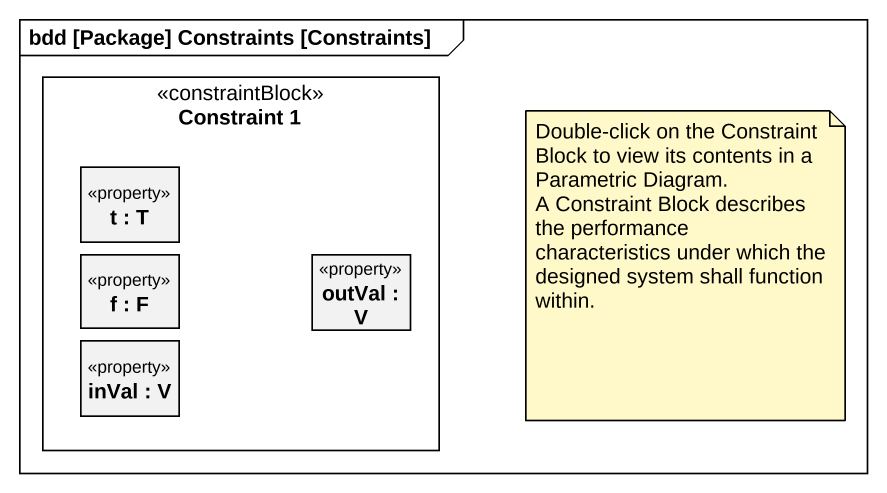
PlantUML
@startuml
mainframe bdd [Package] Constraints [Constraints]
rectangle "Constraint 1" as Constraint_1 <<constraintBlock>> {
  rectangle "t : T" as t <<property>>
  rectangle "f : F" as f <<property>>
  rectangle "outVal : V" as outVal <<property>>
  rectangle "inVal : V" as inVal <<property>>
}
note as N1
  Double-click on the Constraint Block to view its contents in a Parametric Diagram.
  A Constraint Block describes the performance characteristics under which the designed system shall function within.
end note
@enduml
